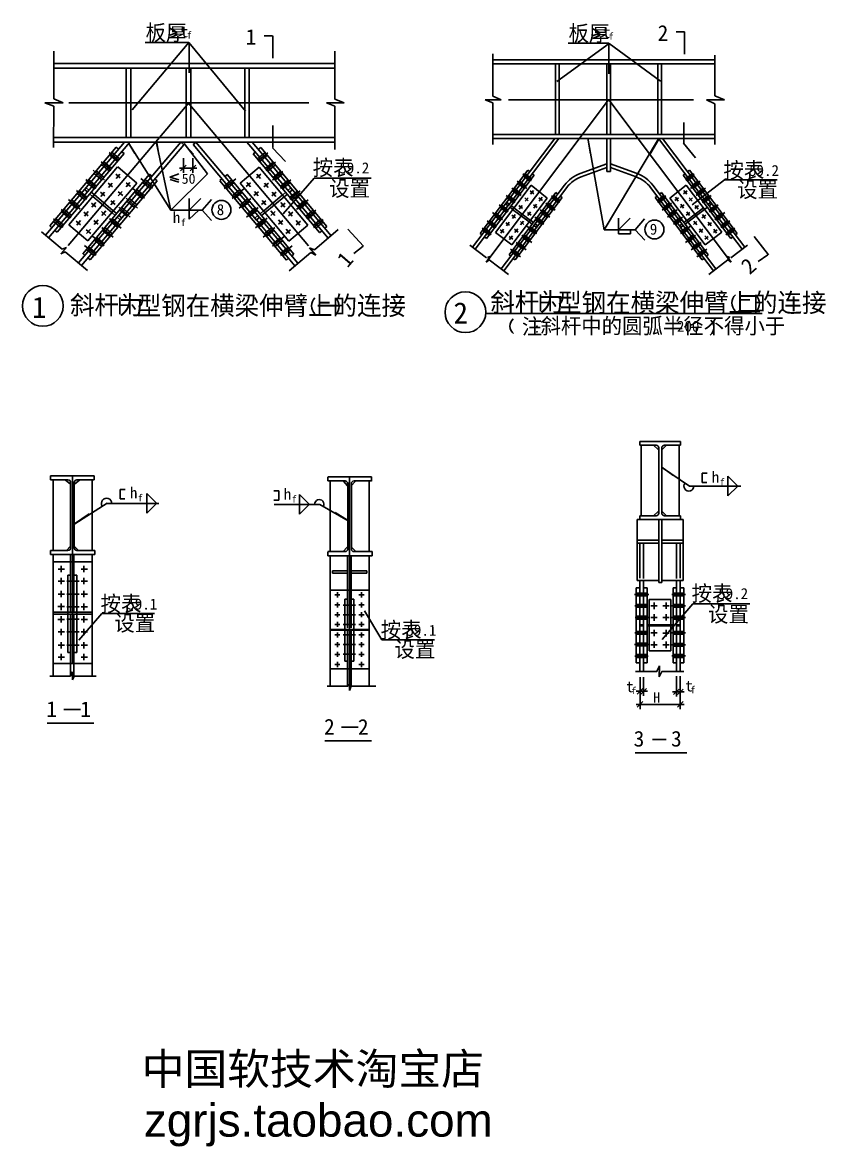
# Model space of a CAD drawing. Header units: metres. Extents: x 2421 to 10675, y 3541 to 10772.
# Drawn here: x 2421 to 7539, y 3541 to 10705 of the extents above; entities that cross this region are included whole.
import ezdxf

# ---------------------------------------------------------------- set-up
doc = ezdxf.new("R2010")
doc.units = ezdxf.units.M
for name, color, linetype in [('BOR', 3, 'Continuous'), ('CENTER', 7, 'Continuous'), ('FRAMING', 2, 'Continuous'), ('HIDDEN', 3, 'Continuous'), ('Z', 4, 'Continuous')]:
    doc.layers.add(name, color=color, linetype=linetype)

# ---------------------------------------------------------------- blocks, each defined once
blk = doc.blocks.new('CC')
blk.add_line((-24.24, 0), (24.24, 0))
at = {"layer": 'FRAMING', "color": 6}
blk.add_line((-17.83, -17.83), (17.83, 17.83), dxfattribs=at)
blk = doc.blocks.new('zgrjs.taobao.com')
at = {"attachment_point": 1}
for s, insert, char_height in [('{\\fSimHei|b0|i0|c134|p49;中国软技术淘宝店}', (3032.61, 1646.85), 400), ('{\\fArial|b0|i0|c0|p34;zgrjs.taobao.com}', (3061.95, 999.76), 418)]:
    blk.add_mtext(s, dxfattribs=dict(at, insert=insert, char_height=char_height))

msp = doc.modelspace()

# ---------------------------------------------------------------- linework, layer by layer
for p, q in [((6101.1, 10622.02), (6054.06, 10603.71)), ((6102.33, 10638.42), (6054.46, 10619.78)), ((6054.77, 10665.46), (6102.33, 10638.42)), ((3481.89, 10576.78), (3120.11, 10148.33)), ((3203.85, 10576.78), (3481.89, 10576.78)), ((3842.26, 10140.19), (3481.71, 10576.93)), ((3482.2, 10576.78), (3482.2, 10384.29)), ((6159.31, 10571.98), (5826.33, 10329.75)), ((5899.25, 10572.91), (6157.82, 10572.91)), ((6157.82, 10572.91), (6157.82, 10378.41)), ((6486.46, 10331.8), (6159.31, 10571.98)), ((2620.28, 10218.8), (2620.28, 10522.46)), ((4411.44, 10217.5), (4411.44, 10523.2)), ((5417.78, 10236.38), (5417.78, 10505.35)), ((6834.01, 10238.5), (6834.01, 10496.73)), ((2562.89, 10194.16), (2679.19, 10194.16)), ((2620.28, 10171.02), (2562.89, 10194.16)), ((2679.19, 10194.16), (2620.28, 10218.8)), ((4358, 10193.54), (4470.71, 10193.54)), ((4411.44, 10172.11), (4358, 10193.54)), ((4470.71, 10193.54), (4411.44, 10217.5)), ((5369.76, 10213.08), (5471.48, 10213.08)), ((5417.78, 10192.66), (5369.76, 10213.08)), ((5471.48, 10213.08), (5417.78, 10236.38)), ((5417.78, 9928.18), (5417.78, 10192.66)), ((6780.19, 10212.41), (6894.92, 10212.41)), ((6834.01, 10187.2), (6780.19, 10212.41)), ((6894.92, 10212.41), (6834.01, 10238.5)), ((6834.01, 9926.68), (6834.01, 10187.2)), ((2619.34, 9908.43), (2620.28, 10171.02)), ((4411.44, 9895.49), (4411.44, 10172.11)), ((6023.54, 9968.44), (6126.96, 9383.52)), ((6127.22, 9383.95), (6475.24, 9964.38)), ((3098.86, 9933.68), (3367.12, 9508.09)), ((3366.96, 9506.72), (3275.96, 9936.64)), ((3451.39, 9934.87), (3599.73, 9740.14)), ((3446.34, 9841.33), (3446.34, 9747.19)), ((3507.51, 9841.33), (3507.51, 9747.19)), ((3447.34, 9777.19), (3506.51, 9777.19)), ((3417.3, 9741.13), (3360.39, 9720.07)), ((3360.39, 9720.07), (3417.03, 9702.59)), ((3361.42, 9704.12), (3418.05, 9686.64)), ((3599.73, 9740.14), (3366.56, 9509.28)), ((4279.26, 9713.42), (4083.32, 9486.03)), ((4279.26, 9713.42), (4642.69, 9713.42)), ((6895.36, 9701.72), (6689.17, 9542.28)), ((6895.36, 9701.72), (7230.48, 9701.72)), ((3482.91, 9508.09), (3558.16, 9583.25)), ((3482.91, 9582.72), (3482.91, 9508.09)), ((3626.25, 9578.01), (3566.59, 9508.09)), ((3367.12, 9508.09), (3566.59, 9508.09)), ((3483.45, 9451.03), (3544.88, 9508.87)), ((3483.45, 9508.87), (3483.45, 9451.03)), ((3566.59, 9508.09), (3626.53, 9443.09)), ((6218.79, 9383.52), (6294.05, 9458.68)), ((6218.79, 9458.14), (6218.79, 9383.52)), ((6386.08, 9453.44), (6326.42, 9383.52)), ((2674.45, 9260.3), (2541.12, 9371.66)), ((4280.93, 9255.49), (4433.82, 9385.28)), ((6126.96, 9383.52), (6326.42, 9383.52)), ((6219.38, 9383.52), (6219.38, 9357.77)), ((6219.38, 9357.77), (6295.47, 9357.77)), ((6295.47, 9357.77), (6295.47, 9383.52)), ((6326.42, 9383.52), (6386.36, 9318.52)), ((2665.07, 9230.52), (2701.97, 9270.59)), ((2694.05, 9244.19), (2665.07, 9230.52)), ((2701.97, 9270.59), (2674.45, 9260.3)), ((2835.14, 9124.7), (2694.05, 9244.19)), ((4290.56, 9221.5), (4250.28, 9268.34)), ((4250.28, 9268.34), (4280.93, 9255.49)), ((5377.87, 9205.64), (5271.13, 9286.05)), ((6935.18, 9205.64), (7041.92, 9286.05)), ((4119.93, 9122.37), (4258.01, 9238.33)), ((4258.01, 9238.33), (4290.56, 9221.5)), ((5375.08, 9178.5), (5402.05, 9214.21)), ((5399.91, 9194.25), (5375.08, 9178.5)), ((5402.05, 9214.21), (5383.45, 9206.69)), ((5518.75, 9099.61), (5396.04, 9192.32)), ((6794.3, 9099.61), (6917.01, 9192.32)), ((6937.97, 9178.5), (6911, 9214.21)), ((6911, 9214.21), (6929.61, 9206.69)), ((6913.14, 9194.25), (6937.97, 9178.5)), ((6671.21, 7750.57), (6494.2, 7871.07)), ((6752.58, 7832.92), (6752.58, 7772.3)), ((6784.05, 7832.92), (6752.58, 7832.92)), ((6916.7, 7749.5), (6916.7, 7812.73)), ((6916.7, 7812.73), (6979.73, 7749.5)), ((6671.21, 7750.57), (6997.91, 7750.1)), ((6752.58, 7772.3), (6783.3, 7772.3)), ((6916.7, 7687.32), (6979.73, 7750.55)), ((6916.7, 7750.55), (6916.7, 7687.32)), ((3074.79, 7728.84), (3043.33, 7728.84)), ((3043.33, 7728.84), (3043.33, 7668.22)), ((3043.33, 7668.22), (3074.05, 7668.22)), ((3213.39, 7639.67), (3213.39, 7702.9)), ((3213.39, 7702.9), (3276.42, 7639.67)), ((4054.47, 7720.54), (4023.75, 7720.54)), ((4054.47, 7659.91), (4054.47, 7720.54)), ((4186.56, 7696.69), (4249.59, 7633.46)), ((4186.56, 7633.46), (4186.56, 7696.69)), ((2960.11, 7642.04), (2755.18, 7510.58)), ((2954.15, 7640.27), (3290.25, 7640.27)), ((3213.39, 7640.72), (3213.39, 7577.49)), ((3213.39, 7577.49), (3276.42, 7640.72)), ((4023, 7659.91), (4054.47, 7659.91)), ((4024.63, 7634.05), (4315.84, 7634.05)), ((4186.56, 7634.51), (4186.56, 7571.28)), ((4186.56, 7571.28), (4249.59, 7634.51)), ((4315.84, 7634.05), (4495.5, 7529.14)), ((4711.67, 6771.06), (4601.38, 6954.71)), ((6693.82, 6999.75), (6497.89, 6772.36)), ((6693.82, 6999.75), (7057.26, 6999.75)), ((2779.88, 6767.38), (2926.4, 6938.13)), ((2926.4, 6938.13), (3261.52, 6938.13)), ((4711.67, 6771.06), (5046.8, 6771.06)), ((6463.94, 6567.6), (6479.87, 6604.77)), ((6479.87, 6604.77), (6479.55, 6535.52)), ((2726.73, 6539.42), (2595.89, 6539.41)), ((2738.64, 6565.52), (2726.73, 6539.42)), ((2739.81, 6515.89), (2738.64, 6565.52)), ((2749.42, 6539.73), (2739.81, 6515.89)), ((2890.22, 6539.53), (2749.42, 6539.73)), ((6327.86, 6567.6), (6463.94, 6567.6)), ((6356.67, 6533.09), (6356.67, 6412.49)), ((6379.45, 6533.09), (6379.45, 6412.49)), ((6479.55, 6535.52), (6496.51, 6567.6)), ((6496.51, 6567.6), (6634.87, 6567.6)), ((6588.25, 6537.85), (6588.25, 6408.7)), ((6612.92, 6537.85), (6612.92, 6408.7)), ((4495.77, 6475.61), (4362.13, 6475.6)), ((4506.11, 6492.81), (4495.77, 6475.61)), ((4506.05, 6448.06), (4506.11, 6492.81)), ((4516.41, 6475.59), (4506.05, 6448.06)), ((4672.23, 6475.72), (4518.43, 6475.92)), ((6356.67, 6507.68), (6356.67, 6328.47)), ((6612.92, 6507.68), (6612.92, 6328.47)), ((6355.67, 6442.49), (6354.67, 6442.49)), ((6356.67, 6442.49), (6379.45, 6442.49)), ((6380.45, 6442.49), (6381.45, 6442.49)), ((6587.25, 6438.7), (6586.25, 6438.7)), ((6612.92, 6438.7), (6588.25, 6438.7)), ((6613.92, 6438.7), (6614.92, 6438.7)), ((6357.67, 6358.47), (6611.92, 6358.47))]:
    msp.add_line(p, q)
msp.add_lwpolyline([(6683.77, 9990.76), (6683.77, 9990.76)])
for centre in [(3688.62, 9510.62), (6448.46, 9386.04)]:
    msp.add_circle(centre, 60.34)
for centre, radius, start, end in [((6667.67, 7749.54), 31.36, 140.54, 1.82), ((2956.9, 7639.78), 33.36, 0.83, 212.38), ((4312.48, 7633.63), 30.24, 333.62, 179.19)]:
    msp.add_arc(centre, radius, start, end)
at = {"layer": 'BOR'}
for centre in [(2550.84, 8898.7), (5243.72, 8858.49)]:
    msp.add_circle(centre, 129.85, dxfattribs=at)
at = {"layer": 'CENTER'}
for p, q in [((3481.43, 10193.69), (2712.63, 9283.47)), ((2715.86, 10192.28), (4245.1, 10192.28)), ((3477.37, 10193.61), (4242.91, 9280.78)), ((6156.01, 10212.67), (5380.81, 9182.14)), ((5518.97, 10212.67), (6697.87, 10212.67)), ((6157.05, 10212.67), (6932.24, 9182.14)), ((2738.97, 7815.89), (2738.97, 6615.12)), ((4505.21, 7808.55), (4505.21, 6474.41))]:
    msp.add_line(p, q, dxfattribs=at)
at = {"layer": 'FRAMING'}
for p, q in [((4015.03, 10620.55), (3961.11, 10620.55)), ((4015.82, 10620.85), (4015.82, 10478.11)), ((6639.79, 10645.48), (6585.87, 10645.48)), ((6640.58, 10645.78), (6640.58, 10503.04)), ((5417.59, 10466.38), (6834.01, 10466.38)), ((2620.28, 10444.53), (4411.44, 10444.53)), ((2620.28, 10414.53), (4411.44, 10414.53)), ((3081.93, 9974.01), (3081.93, 10414.53)), ((3111.54, 10414.53), (3111.54, 9974.01)), ((3464.28, 10414.53), (3464.28, 9972.6)), ((3494.28, 10414.53), (3494.28, 9972.6)), ((3838.84, 10414.53), (3838.84, 9973.1)), ((3865.99, 9973.1), (3865.99, 10414.53)), ((5417.59, 10441.39), (6834.01, 10441.39)), ((5818.75, 10441.39), (5818.75, 9991.57)), ((5842.08, 10441.39), (5842.08, 9991.57)), ((6144.35, 10441.39), (6144.35, 9991.57)), ((6167.68, 10441.39), (6167.68, 9991.57)), ((6470.97, 10441.39), (6470.97, 9991.57)), ((6494.3, 10441.39), (6494.3, 9991.57)), ((4015.66, 10049.09), (4015.66, 9908)), ((6635.94, 9935.97), (6635.94, 10067.46)), ((2620.28, 9972.6), (4411.44, 9972.6)), ((5417.59, 9991.57), (6834.01, 9991.57)), ((5417.59, 9966.58), (6834.01, 9966.58)), ((5812.94, 9966.58), (5498.72, 9549.27)), ((5839.42, 9966.58), (5515.37, 9536.76)), ((6144.35, 9966.58), (6144.35, 9755.88)), ((6167.68, 9966.58), (6167.68, 9755.88)), ((6473.63, 9966.58), (6797.68, 9536.76)), ((6500.11, 9966.58), (6814.33, 9549.27)), ((3017.96, 9911.08), (2594.83, 9408.56)), ((2620.28, 9942.6), (4411.44, 9942.6)), ((3071.85, 9942.6), (2815.62, 9641.77)), ((3104.98, 9942.6), (2834.74, 9625.68)), ((3017.96, 9911.08), (3033.69, 9897.8)), ((3430.99, 9942.6), (3024.64, 9464.08)), ((3449.41, 9925.82), (3043.69, 9447.88)), ((3430.77, 9942.32), (3449.41, 9925.82)), ((3527.46, 9942.32), (3507.85, 9926.69)), ((3507.85, 9926.69), (3912.51, 9446.28)), ((3526.72, 9942.6), (3931.62, 9462.4)), ((3851.77, 9942.6), (4122.08, 9623.34)), ((3884.8, 9942.6), (4141.26, 9639.37)), ((3940.42, 9909.04), (3923.97, 9896.66)), ((3939.91, 9909.31), (4361.23, 9405.39)), ((4015.16, 9907.44), (4097.97, 9819.14)), ((6634.31, 9936.82), (6710.78, 9842.98)), ((3068.9, 9869.85), (2641.16, 9368.85)), ((2985.17, 9764.5), (2923.41, 9816.92)), ((3035.84, 9824.68), (2973.94, 9876.93)), ((3051.61, 9882.07), (3068.9, 9869.85)), ((3905.08, 9879.63), (3891.79, 9868.49)), ((3891.79, 9868.49), (4314.76, 9365.85)), ((3921.67, 9823.05), (3983.75, 9875.08)), ((3027.51, 9784.38), (2716.83, 9416.52)), ((2944.72, 9700.84), (2871.21, 9763.03)), ((3149.15, 9681.38), (3027.7, 9784.31)), ((3807.87, 9680.14), (3929.68, 9782.65)), ((3929.87, 9782.72), (4239.26, 9413.78)), ((3972.13, 9762.69), (4034.07, 9814.9)), ((4014.26, 9699.38), (4080.15, 9754.74)), ((5641.88, 9764.14), (5337.12, 9360.26)), ((5654.33, 9754.88), (5642.16, 9764.08)), ((5975.46, 9743.17), (6144.35, 9804.61)), ((5980.73, 9721.58), (6144.35, 9781.68)), ((6144.35, 9755.88), (6167.68, 9755.88)), ((6332.32, 9721.58), (6167.68, 9782.05)), ((6337.6, 9743.17), (6168.7, 9804.61)), ((6658.72, 9754.88), (6670.89, 9764.08)), ((6671.17, 9764.14), (6975.93, 9360.26)), ((3231.04, 9737.53), (2805.43, 9231.75)), ((2891.17, 9649.07), (2825.48, 9704.66)), ((3149.15, 9681.38), (2838.25, 9313.7)), ((3279.77, 9696.2), (2853.26, 9191.75)), ((2995.59, 9657.12), (2967.73, 9680.74)), ((2969.19, 9652.75), (2993.41, 9681.32)), ((3044.18, 9715.05), (3016.31, 9738.67)), ((3017.77, 9710.68), (3041.99, 9739.25)), ((3080.82, 9684.26), (3108.7, 9660.66)), ((3080.86, 9657.49), (3105.05, 9686.08)), ((3249.62, 9648.24), (3176.1, 9710.43)), ((3230.64, 9737.87), (3246.07, 9724.84)), ((3266.24, 9707.63), (3279.79, 9696.19)), ((3678.16, 9697.01), (4102.71, 9191.31)), ((3692.32, 9709.16), (3678.62, 9697.68)), ((3707.28, 9647.35), (3781.01, 9709.28)), ((3726.57, 9736.92), (3711.09, 9723.94)), ((3726.17, 9736.58), (4150.01, 9229.32)), ((3807.87, 9680.14), (4117.48, 9311.38)), ((3874.89, 9684.26), (3847.01, 9660.66)), ((3874.86, 9657.49), (3850.66, 9686.08)), ((3911.54, 9715.05), (3939.4, 9738.67)), ((3937.94, 9710.68), (3913.72, 9739.25)), ((3960.12, 9657.12), (3987.98, 9680.74)), ((3986.52, 9652.75), (3962.31, 9681.32)), ((4065.73, 9646.93), (4131.62, 9702.29)), ((5681.45, 9731.83), (5378, 9329.25)), ((5634.61, 9647.19), (5574.17, 9692.95)), ((5664.47, 9698.99), (5610.68, 9739.74)), ((5681.7, 9731.74), (5669.82, 9740.71)), ((6631.35, 9731.74), (6643.23, 9740.71)), ((6631.6, 9731.83), (6935.05, 9329.25)), ((6648.58, 9698.99), (6702.37, 9739.74)), ((6678.44, 9647.19), (6738.88, 9692.95)), ((2815.33, 9641.67), (2568.34, 9349.66)), ((2834.36, 9625.44), (2587.62, 9333.21)), ((2831.3, 9578.29), (2765.26, 9633.47)), ((2815.48, 9641.59), (2834.56, 9625.44)), ((2825.17, 9653.04), (2844.07, 9637.04)), ((2847.84, 9614.2), (2868.24, 9596.95)), ((2857.54, 9625.64), (2877.1, 9609.11)), ((2946.49, 9600.24), (2918.63, 9623.86)), ((2920.08, 9595.87), (2944.3, 9624.44)), ((3031.68, 9626.81), (3059.56, 9603.21)), ((3031.71, 9600.04), (3055.91, 9628.63)), ((3198.68, 9584.74), (3125.07, 9646.8)), ((3757.99, 9583.67), (3831.83, 9645.48)), ((3924.04, 9626.81), (3896.15, 9603.21)), ((3924, 9600.04), (3899.81, 9628.63)), ((4009.22, 9600.24), (4037.08, 9623.86)), ((4035.63, 9595.87), (4011.41, 9624.44)), ((4099.27, 9623.39), (4079.66, 9606.92)), ((4108.94, 9611.91), (4088.47, 9594.74)), ((4131.74, 9650.67), (4112.79, 9634.74)), ((4141.39, 9639.19), (4122.25, 9623.1)), ((4122.46, 9623.1), (4368.18, 9330.02)), ((4124.73, 9576.47), (4190.96, 9631.42)), ((4141.54, 9639.27), (4387.51, 9346.4)), ((5661.74, 9669.1), (5434.43, 9367.32)), ((5561.23, 9558.82), (5504.03, 9602.03)), ((5820.11, 9621.11), (5521.63, 9223.97)), ((5599.49, 9603.56), (5539.05, 9649.33)), ((5678.98, 9613.3), (5656.69, 9632.2)), ((5658.63, 9610.73), (5678.01, 9633.58)), ((5765.76, 9586.19), (5661.9, 9669.05)), ((5670.94, 9621.47), (5670.7, 9621.68)), ((5874.96, 9668.82), (5680.76, 9411.1)), ((5889.94, 9654.18), (5697.34, 9398.51)), ((5845.78, 9560.53), (5791.99, 9601.28)), ((5820.11, 9621.11), (5832.34, 9611.9)), ((6423.11, 9654.18), (6615.71, 9398.51)), ((6438.09, 9668.82), (6632.29, 9411.1)), ((6467.27, 9560.53), (6521.06, 9601.28)), ((6492.94, 9621.11), (6480.71, 9611.9)), ((6492.94, 9621.11), (6791.42, 9223.97)), ((6547.29, 9586.19), (6651.15, 9669.05)), ((6634.43, 9613.91), (6656.72, 9632.81)), ((6655.1, 9610.73), (6635.73, 9633.58)), ((6651.31, 9669.1), (6878.09, 9368.03)), ((6713.57, 9603.56), (6774, 9649.33)), ((6751.82, 9558.82), (6809.03, 9602.03)), ((2788.04, 9515.36), (2714.17, 9577.12)), ((2888.02, 9531.01), (2860.07, 9554.53)), ((2887.91, 9557.78), (2863.8, 9529.12)), ((2983.65, 9569.01), (3011.53, 9545.42)), ((2983.69, 9542.25), (3007.88, 9570.84)), ((3154.94, 9522.7), (3081.38, 9584.83)), ((3801.52, 9521.49), (3875.3, 9583.36)), ((3972.06, 9569.01), (3944.18, 9545.42)), ((3972.03, 9542.25), (3947.83, 9570.84)), ((4067.69, 9531.01), (4095.64, 9554.53)), ((4067.8, 9557.78), (4091.91, 9529.12)), ((4167.73, 9513.43), (4241.82, 9574.92)), ((5498.49, 9549.17), (5289.42, 9272.28)), ((5515.06, 9536.55), (5306.29, 9259.56)), ((5515.9, 9498.82), (5458.7, 9542.04)), ((5498.62, 9549.11), (5515.23, 9536.56)), ((5506.15, 9559.08), (5522.6, 9546.65)), ((5534.34, 9537.78), (5551.37, 9524.93)), ((5765.76, 9586.19), (5540.2, 9287.44)), ((5860.32, 9590.6), (5559.86, 9193.09)), ((5607.16, 9518.95), (5584.87, 9537.85)), ((5586.82, 9516.38), (5606.19, 9539.23)), ((5644.59, 9568.08), (5622.3, 9586.98)), ((5624.25, 9565.51), (5643.62, 9588.36)), ((5636.55, 9576.25), (5636.31, 9576.46)), ((5676.91, 9543.1), (5700.82, 9526.3)), ((5679.55, 9522.76), (5696.78, 9547.27)), ((5686.84, 9537.38), (5687.11, 9537.2)), ((5712.01, 9587.77), (5735.91, 9570.96)), ((5714.64, 9567.43), (5731.88, 9591.94)), ((5721.94, 9582.05), (5722.2, 9581.87)), ((5815.92, 9508.73), (5755.48, 9554.49)), ((5860.52, 9590.11), (5848.02, 9598.78)), ((6452.53, 9590.11), (6465.03, 9598.78)), ((6452.73, 9590.6), (6753.19, 9193.09)), ((6497.14, 9508.73), (6557.57, 9554.49)), ((6547.29, 9586.19), (6772.31, 9288.15)), ((6601.73, 9587.77), (6577.82, 9570.96)), ((6599.09, 9567.43), (6581.86, 9591.94)), ((6591.8, 9582.05), (6591.53, 9581.87)), ((6636.82, 9543.1), (6612.92, 9526.3)), ((6634.18, 9522.76), (6616.95, 9547.27)), ((6626.89, 9537.38), (6626.63, 9537.2)), ((6669.14, 9568.08), (6691.43, 9586.98)), ((6689.49, 9565.51), (6670.11, 9588.36)), ((6706.57, 9518.95), (6728.86, 9537.85)), ((6726.92, 9516.38), (6707.54, 9539.23)), ((6806.9, 9559.08), (6790.45, 9546.65)), ((6797.15, 9498.82), (6854.35, 9542.04)), ((6814.44, 9549.11), (6797.82, 9536.56)), ((6797.99, 9536.55), (7006.76, 9259.56)), ((6814.56, 9549.17), (7023.64, 9272.28)), ((2730.75, 9461.94), (2668.51, 9513.8)), ((3024.88, 9464.48), (2778.93, 9173.08)), ((2840.16, 9473.08), (2812.21, 9496.59)), ((2840.05, 9499.84), (2815.94, 9471.19)), ((2925.03, 9499.6), (2952.95, 9476.06)), ((2951.42, 9504.04), (2927.28, 9475.41)), ((2991.23, 9493.14), (3011.74, 9475.83)), ((2999.4, 9505.55), (3021.26, 9487.1)), ((3025.07, 9464.58), (3044.17, 9448.46)), ((3107.93, 9465.28), (3034.42, 9527.47)), ((3034.59, 9475.86), (3053.69, 9459.73)), ((3848.33, 9463.9), (3922.06, 9525.84)), ((3921.71, 9474.22), (3902.55, 9458.16)), ((3905.83, 9397.05), (3979.93, 9458.54)), ((3931.19, 9462.91), (3912.03, 9446.86)), ((3931.38, 9462.81), (4176.31, 9170.56)), ((3957, 9503.79), (3935.07, 9485.42)), ((3965.13, 9491.36), (3944.55, 9474.11)), ((4030.69, 9499.6), (4002.76, 9476.06)), ((4004.29, 9504.04), (4028.43, 9475.41)), ((4115.55, 9473.08), (4143.5, 9496.59)), ((4115.66, 9499.84), (4139.78, 9471.19)), ((4228.26, 9457.4), (4290.67, 9509.04)), ((5480.29, 9446.77), (5416.44, 9495)), ((5526.79, 9527.82), (5544.56, 9514.41)), ((5562.66, 9461.17), (5538.7, 9477.9)), ((5559.96, 9481.5), (5542.81, 9456.93)), ((5552.71, 9466.86), (5552.45, 9467.04)), ((5599.12, 9527.12), (5598.88, 9527.33)), ((5638.8, 9494.5), (5662.7, 9477.69)), ((5641.44, 9474.16), (5658.67, 9498.67)), ((5648.73, 9488.78), (5649, 9488.6)), ((5742.54, 9420.36), (5685.33, 9463.57)), ((5780.79, 9465.11), (5720.36, 9510.87)), ((6532.26, 9465.11), (6592.7, 9510.87)), ((6570.52, 9420.36), (6627.72, 9463.57)), ((6674.93, 9494.5), (6651.03, 9477.69)), ((6672.3, 9474.16), (6655.06, 9498.67)), ((6665, 9488.78), (6664.74, 9488.6)), ((6751.07, 9461.17), (6775.03, 9477.9)), ((6753.78, 9481.5), (6770.93, 9456.93)), ((6786.26, 9527.82), (6768.49, 9514.41)), ((6832.76, 9446.77), (6896.61, 9495)), ((2594.83, 9408.56), (2608.55, 9396.98)), ((2680.16, 9401.7), (2618.06, 9453.72)), ((2838.37, 9313.7), (2716.83, 9416.52)), ((2791.18, 9415.49), (2763.23, 9439)), ((2791.07, 9442.25), (2766.96, 9413.6)), ((3043.98, 9448.36), (2797.85, 9156.74)), ((2854.06, 9388.96), (2829.93, 9360.32)), ((2876.08, 9442.58), (2904.01, 9419.04)), ((2902.48, 9447.02), (2878.34, 9418.39)), ((2999.53, 9337.46), (2925.71, 9399.28)), ((3049.47, 9394.91), (2975.59, 9456.66)), ((3912.22, 9446.75), (4157.34, 9154.28)), ((3954.31, 9337.48), (4028.35, 9399.04)), ((4079.63, 9442.58), (4051.7, 9419.04)), ((4053.23, 9447.02), (4077.37, 9418.39)), ((4101.65, 9388.96), (4125.79, 9360.32)), ((4117.36, 9311.38), (4239.26, 9413.78)), ((4164.53, 9415.49), (4192.48, 9439)), ((4164.64, 9442.25), (4188.75, 9413.6)), ((4275.88, 9398.83), (4338.16, 9450.63)), ((4361.23, 9405.39), (4347.46, 9393.86)), ((4494.06, 9387.59), (4595.15, 9279.53)), ((5408.67, 9351.05), (5351.46, 9394.26)), ((5440.58, 9398.71), (5383.38, 9441.93)), ((5487.07, 9387.98), (5469.92, 9363.41)), ((5680.93, 9411.45), (5472.38, 9134.64)), ((5697.57, 9398.92), (5489, 9122.09)), ((5524.71, 9412.44), (5500.75, 9429.16)), ((5522.01, 9432.77), (5504.86, 9408.2)), ((5514.76, 9418.13), (5514.5, 9418.3)), ((5557.12, 9387.57), (5579.47, 9368.75)), ((5577.46, 9390.21), (5558.16, 9367.29)), ((5594.38, 9436.83), (5616.73, 9418.01)), ((5614.72, 9439.47), (5595.42, 9416.55)), ((5602.45, 9428.69), (5602.69, 9428.48)), ((5699.19, 9359.63), (5635.19, 9407.97)), ((5650.42, 9434.32), (5669.82, 9419.68)), ((5657.86, 9444.44), (5677.36, 9429.74)), ((5680.92, 9411.29), (5697.54, 9398.74)), ((5688.45, 9421.26), (5705.07, 9408.71)), ((6624.6, 9421.26), (6607.98, 9408.71)), ((6613.86, 9359.63), (6677.87, 9407.97)), ((6615.49, 9398.92), (6824.06, 9122.09)), ((6632.13, 9411.29), (6615.51, 9398.74)), ((6632.12, 9411.45), (6840.67, 9134.64)), ((6655.2, 9444.44), (6635.69, 9429.74)), ((6662.63, 9434.32), (6643.23, 9419.68)), ((6719.35, 9436.83), (6697, 9418.01)), ((6699.01, 9439.47), (6718.31, 9416.55)), ((6711.29, 9428.69), (6711.04, 9428.48)), ((6756.62, 9387.57), (6734.26, 9368.75)), ((6736.28, 9390.21), (6755.58, 9367.29)), ((6789.02, 9412.44), (6812.98, 9429.16)), ((6791.73, 9432.77), (6808.88, 9408.2)), ((6826.67, 9387.98), (6843.82, 9363.41)), ((6872.47, 9398.71), (6929.67, 9441.93)), ((6904.38, 9351.05), (6961.59, 9394.26)), ((2628.03, 9379.94), (2641.58, 9368.5)), ((2827.67, 9384.51), (2855.6, 9360.97)), ((2941.68, 9281.23), (2867.91, 9343.11)), ((4014.46, 9279.04), (4088.45, 9340.67)), ((4128.04, 9384.51), (4100.12, 9360.97)), ((4327.93, 9376.88), (4314.34, 9365.49)), ((5349.05, 9351.26), (5337.01, 9360.35)), ((5378.06, 9329.34), (5365.84, 9338.57)), ((5366.14, 9338.21), (5378, 9329.25)), ((5540.2, 9287.44), (5434.43, 9367.32)), ((5489.77, 9367.65), (5465.81, 9384.38)), ((5479.82, 9373.34), (5479.56, 9373.52)), ((5522.89, 9342.23), (5545.24, 9323.41)), ((5543.23, 9344.88), (5523.93, 9321.96)), ((5525.97, 9324.37), (5525.7, 9324.57)), ((5530.96, 9334.09), (5531.2, 9333.88)), ((5565.19, 9379.43), (5565.43, 9379.22)), ((5567.58, 9379.59), (5567.31, 9379.79)), ((5667.46, 9302.34), (5603.41, 9350.62)), ((6645.6, 9302.34), (6709.64, 9350.62)), ((6745.47, 9379.59), (6745.74, 9379.79)), ((6746.16, 9379.59), (6746.42, 9379.79)), ((6748.55, 9379.43), (6748.31, 9379.22)), ((6790.84, 9342.23), (6768.49, 9323.41)), ((6770.51, 9344.88), (6789.8, 9321.96)), ((6772.31, 9288.15), (6878.09, 9368.03)), ((6782.78, 9334.09), (6782.54, 9333.88)), ((6787.08, 9324.37), (6787.35, 9324.57)), ((6787.77, 9324.37), (6788.03, 9324.57)), ((6823.96, 9367.65), (6847.92, 9384.38)), ((6934.99, 9329.34), (6947.21, 9338.57)), ((6946.91, 9338.21), (6935.05, 9329.25)), ((6964, 9351.26), (6976.04, 9360.35)), ((7084.15, 9340.29), (7175.05, 9223.53)), ((2890.66, 9221.37), (2816.78, 9283.12)), ((4064.75, 9219.23), (4138.84, 9280.73)), ((4591.46, 9280.04), (4533.46, 9232.16)), ((5594.64, 9211.39), (5530.79, 9259.61)), ((5631.32, 9255.18), (5567.47, 9303.41)), ((6681.73, 9255.18), (6745.58, 9303.41)), ((6718.41, 9211.39), (6782.26, 9259.61)), ((2805.29, 9231.88), (2818.94, 9220.35)), ((2838.07, 9204.57), (2853.26, 9191.75)), ((4117.28, 9202.25), (4103.69, 9190.86)), ((4150.16, 9229.44), (4136.46, 9217.96)), ((5521.63, 9223.97), (5533.57, 9214.97)), ((5548.76, 9201.48), (5559.89, 9193.07)), ((6764.29, 9201.48), (6753.16, 9193.07)), ((6791.42, 9223.97), (6779.49, 9214.97)), ((7171.42, 9224.38), (7109.33, 9181.94)), ((5721.24, 8971.58), (5721.24, 8865.61)), ((5784.28, 8971.68), (5784.28, 8865.71)), ((3042, 8952.81), (3042, 8846.84)), ((3042, 8902.55), (3105.05, 8902.55)), ((3105.05, 8951.49), (3105.05, 8845.52)), ((5721.24, 8921.32), (5784.28, 8921.32)), ((5375.04, 8850.42), (7135.46, 8850.42)), ((6356.02, 8035.42), (6356.02, 8010.72)), ((6356.02, 8035.42), (6613.49, 8035.42)), ((6613.49, 8035.42), (6613.49, 8010.72)), ((6356.02, 8010.72), (6459.51, 8010.72)), ((6364.58, 8010.72), (6364.58, 7561.39)), ((6473.21, 7980.65), (6443.42, 8010.42)), ((6476.17, 7994.06), (6476.17, 7577.31)), ((6495.06, 7994.06), (6495.06, 7577.31)), ((6496.12, 7980.65), (6525.91, 8010.42)), ((6511.72, 8010.72), (6613.49, 8010.72)), ((6606.15, 8010.72), (6606.15, 7561.39)), ((2600.03, 7815.89), (2877.93, 7815.89)), ((2600.03, 7790.37), (2600.03, 7814.77)), ((2877.93, 7815.89), (2877.93, 7789.96)), ((2600.03, 7790.37), (2710.95, 7790.37)), ((2615.8, 7790.37), (2615.76, 7339.86)), ((2726.79, 7762.16), (2692.43, 7790.26)), ((2727.61, 7773.71), (2727.61, 7356.52)), ((2750.89, 7773.71), (2750.89, 7356.52)), ((2751.79, 7762.16), (2786.16, 7790.26)), ((2767.55, 7790.37), (2877.93, 7790.37)), ((2864.91, 7790.37), (2864.98, 7339.86)), ((4366.27, 7808.55), (4644.17, 7808.55)), ((4366.27, 7783.04), (4366.27, 7807.44)), ((4366.27, 7783.04), (4477.19, 7783.04)), ((4382.04, 7783.04), (4382, 7332.53)), ((4493.23, 7751.92), (4466.57, 7781.9)), ((4493.85, 7766.38), (4493.85, 7349.19)), ((4516.57, 7751.92), (4543.24, 7781.9)), ((4517.13, 7766.38), (4517.13, 7349.19)), ((4533.79, 7783.04), (4644.17, 7783.04)), ((4631.15, 7783.04), (4631.22, 7332.53)), ((4644.17, 7808.55), (4644.17, 7782.63)), ((6337.32, 7149.29), (6337.32, 7536.4)), ((6337.32, 7536.4), (6631.26, 7536.4)), ((6356.02, 7561.39), (6356.02, 7536.4)), ((6356.02, 7561.39), (6459.51, 7561.39)), ((6473.21, 7591.41), (6443.15, 7561.22)), ((6476.17, 7536.4), (6476.17, 7134.92)), ((6495.06, 7536.4), (6495.06, 7134.92)), ((6496.12, 7591.41), (6526.18, 7561.22)), ((6511.72, 7561.39), (6613.49, 7561.39)), ((6613.49, 7561.39), (6613.49, 7536.4)), ((6631.26, 7149.29), (6631.26, 7536.4)), ((2600.03, 7339.86), (2710.95, 7339.86)), ((2600.03, 7314.01), (2600.03, 7338.84)), ((2600.03, 7314.01), (2882.81, 7314.01)), ((2600.07, 7315.62), (2600.07, 7314.01)), ((2615.76, 7314.01), (2615.75, 7275.3)), ((2700.58, 7339.63), (2727.6, 7366.62)), ((2777.53, 7339.63), (2750.51, 7366.62)), ((2767.55, 7339.86), (2882.81, 7339.86)), ((2864.78, 7312.03), (2864.78, 6540.58)), ((2882.81, 7314.01), (2882.81, 7339.86)), ((4366.27, 7332.53), (4477.19, 7332.53)), ((4366.27, 7306.68), (4366.27, 7331.51)), ((4366.31, 7308.29), (4366.31, 7306.68)), ((4493.23, 7362.18), (4463.23, 7332.2)), ((4516.57, 7362.18), (4546.57, 7332.2)), ((4533.79, 7332.53), (4649.05, 7332.53)), ((4649.05, 7306.68), (4649.05, 7332.53)), ((2615.75, 7275.3), (2615.69, 6539.41)), ((2615.73, 7267.49), (2864.94, 7267.49)), ((2667.88, 7241.54), (2667.86, 7200.96)), ((2812.87, 7241.5), (2812.85, 7200.92)), ((4366.27, 7306.68), (4649.05, 7306.68)), ((4382, 7306.68), (4381.99, 7105.23)), ((4631.02, 7304.7), (4631.02, 6476.78)), ((2688.18, 7221.24), (2647.56, 7221.25)), ((2667.84, 7166.18), (2667.82, 7125.6)), ((2834.68, 7221.21), (2794.07, 7221.22)), ((2812.84, 7166.15), (2812.82, 7125.57)), ((2688.14, 7145.33), (2647.52, 7145.34)), ((2702.98, 7144.77), (2781.82, 7144.77)), ((2834.65, 7145.29), (2794.03, 7145.3)), ((4381.99, 7105.23), (4381.93, 6475.6)), ((6332.35, 7101.03), (6332.35, 6624.79)), ((6356.03, 7101.03), (6332.35, 7101.03)), ((6337.32, 7149.29), (6476.17, 7149.29)), ((6356.03, 7149.64), (6356.03, 6567.6)), ((6379.6, 7150.34), (6379.6, 6567.6)), ((6380.03, 7101.03), (6401.03, 7101.03)), ((6401.03, 7101.03), (6401.03, 6624.79)), ((6476.17, 7134.92), (6495.06, 7134.92)), ((6495.06, 7149.29), (6631.26, 7149.29)), ((6566.94, 7101.03), (6566.94, 6624.79)), ((6587.89, 7101.03), (6566.94, 7101.03)), ((6587.89, 7150.34), (6587.89, 6567.6)), ((6613.38, 7149.64), (6613.38, 6567.6)), ((6613.81, 7101.03), (6636.1, 7101.03)), ((6636.1, 7101.03), (6636.1, 6624.5)), ((2688.1, 7061.07), (2649.33, 7061.08)), ((2667.8, 7082.13), (2667.78, 7041.55)), ((2702.98, 7060.49), (2781.82, 7060.49)), ((2834.61, 7061.03), (2793.99, 7061.04)), ((2812.8, 7082.09), (2812.78, 7041.52)), ((4381.97, 7087), (4631.18, 7087)), ((4444.23, 7057.2), (4411.74, 7057.2)), ((4427.99, 7073.43), (4427.97, 7040.97)), ((4565.41, 7057.2), (4597.91, 7057.2)), ((4581.65, 7073.43), (4581.67, 7040.97)), ((6321.22, 7059.61), (6412.9, 7059.61)), ((6414.88, 6700.15), (6414.88, 7026.78)), ((6414.88, 7026.78), (6553.63, 7026.78)), ((6553.63, 7026.78), (6553.63, 6700.15)), ((6558.31, 7059.34), (6646.39, 7059.34)), ((2688.06, 6981.84), (2646, 6981.89)), ((2667.76, 7000.98), (2667.74, 6960.4)), ((2702.98, 6981.71), (2781.82, 6981.71)), ((2834.57, 6981.66), (2793.95, 6981.71)), ((2812.76, 7000.94), (2812.74, 6960.36)), ((4444.23, 6993.12), (4411.74, 6993.12)), ((4427.99, 7009.35), (4427.97, 6976.89)), ((4464.62, 6992.19), (4542.6, 6992.19)), ((4565.41, 6993.12), (4597.91, 6993.12)), ((4581.65, 7009.35), (4581.67, 6976.89)), ((6323.64, 6986.91), (6406.89, 6986.91)), ((6466.58, 6987.06), (6425.96, 6987.07)), ((6446.28, 7007.36), (6446.26, 6966.78)), ((6502.45, 6987.81), (6543.07, 6987.82)), ((6522.75, 7008.1), (6522.77, 6967.53)), ((6558.9, 6988.12), (6646.97, 6988.12)), ((2688.06, 6900.09), (2646, 6900.04)), ((2667.76, 6880.95), (2667.74, 6921.53)), ((2702.98, 6901.09), (2781.82, 6901.09)), ((2834.57, 6900.27), (2793.95, 6900.22)), ((2812.76, 6880.99), (2812.74, 6921.56)), ((4444.23, 6930.7), (4411.74, 6930.71)), ((4427.99, 6946.94), (4427.97, 6914.48)), ((4427.99, 6885.36), (4427.97, 6852.89)), ((4464.62, 6930.25), (4542.6, 6930.25)), ((4565.41, 6930.7), (4597.91, 6930.71)), ((4581.65, 6946.94), (4581.67, 6914.48)), ((4581.65, 6885.36), (4581.67, 6852.89)), ((6324.82, 6912.17), (6409.3, 6912.17)), ((6466.58, 6912.26), (6425.96, 6912.27)), ((6446.27, 6933.11), (6446.25, 6892.53)), ((6502.46, 6913.01), (6543.08, 6913.02)), ((6522.76, 6933.86), (6522.78, 6893.28)), ((6557.67, 6912.17), (6645.75, 6912.17)), ((2688.1, 6820.86), (2649.33, 6820.85)), ((2667.8, 6799.8), (2667.78, 6840.38)), ((2702.98, 6820.48), (2781.82, 6820.48)), ((2834.61, 6820.9), (2793.99, 6820.89)), ((2812.8, 6799.84), (2812.78, 6840.41)), ((4444.23, 6869.12), (4411.74, 6869.13)), ((4427.99, 6785.06), (4427.97, 6817.53)), ((4464.62, 6868.31), (4542.6, 6868.31)), ((4565.41, 6869.12), (4597.91, 6869.13)), ((4581.65, 6785.06), (4581.67, 6817.53)), ((6322.41, 6815.22), (6406.89, 6815.22)), ((6356.03, 6866.43), (6379.6, 6866.43)), ((6356.03, 6859.07), (6379.6, 6859.07)), ((6401.03, 6866.43), (6414.88, 6866.43)), ((6401.03, 6859.07), (6414.88, 6859.07)), ((6466.58, 6814.11), (6425.96, 6814.1)), ((6446.27, 6793.26), (6446.25, 6833.84)), ((6502.46, 6813.36), (6543.08, 6813.35)), ((6522.76, 6792.51), (6522.78, 6833.09)), ((6553.63, 6866.43), (6566.94, 6866.43)), ((6553.63, 6859.07), (6566.94, 6859.07)), ((6557.67, 6815.73), (6645.75, 6815.73)), ((6587.89, 6866.43), (6613.17, 6866.43)), ((6587.89, 6859.07), (6613.17, 6859.07)), ((2688.14, 6736.6), (2647.52, 6736.59)), ((2667.84, 6715.75), (2667.82, 6756.33)), ((2702.98, 6736.2), (2781.82, 6736.2)), ((2834.65, 6736.63), (2794.03, 6736.63)), ((2812.84, 6715.78), (2812.82, 6756.36)), ((4444.23, 6801.3), (4411.74, 6801.29)), ((4444.23, 6739.72), (4411.74, 6739.71)), ((4427.99, 6723.48), (4427.97, 6755.94)), ((4464.62, 6802.38), (4542.6, 6802.38)), ((4464.62, 6740.44), (4542.6, 6740.44)), ((4565.41, 6801.3), (4597.91, 6801.29)), ((4565.41, 6739.72), (4597.91, 6739.71)), ((4581.65, 6723.48), (4581.67, 6755.94)), ((6322.17, 6740.24), (6409.06, 6740.24)), ((6466.58, 6739.3), (6425.96, 6739.29)), ((6446.28, 6719.01), (6446.26, 6759.59)), ((6502.45, 6738.55), (6543.07, 6738.54)), ((6522.75, 6718.26), (6522.77, 6758.84)), ((6558.9, 6738.56), (6645.75, 6738.56)), ((2667.88, 6640.39), (2667.86, 6680.97)), ((2812.87, 6640.43), (2812.85, 6681)), ((4444.23, 6677.3), (4411.74, 6677.29)), ((4427.99, 6661.07), (4427.97, 6693.53)), ((4464.62, 6678.5), (4542.6, 6678.5)), ((4565.41, 6677.3), (4597.91, 6677.29)), ((4581.65, 6661.07), (4581.67, 6693.53)), ((6323.64, 6666.7), (6408.07, 6666.7)), ((6414.88, 6700.15), (6553.63, 6700.15)), ((6560.08, 6667.43), (6645.75, 6667.43)), ((2864.78, 6619.42), (2615.7, 6619.58)), ((2688.18, 6660.69), (2647.56, 6660.68)), ((2834.68, 6660.72), (2794.07, 6660.71)), ((4444.23, 6613.22), (4411.74, 6613.22)), ((4427.99, 6596.99), (4427.97, 6629.45)), ((4565.41, 6613.22), (4597.91, 6613.22)), ((4581.65, 6596.99), (4581.67, 6629.45)), ((6332.35, 6624.79), (6356.03, 6624.79)), ((6401.03, 6624.79), (6379.6, 6624.79)), ((6566.94, 6624.79), (6587.89, 6624.79)), ((6613.66, 6624.5), (6636.1, 6624.5)), ((4631.02, 6584.82), (4381.94, 6584.99)), ((2578.92, 6238.8), (2875.45, 6238.8)), ((2583.38, 6238.8), (2875.83, 6238.8)), ((4348.56, 6126.1), (4645.09, 6126.1)), ((4353.02, 6126.1), (4645.47, 6126.1)), ((6324.79, 6050.96), (6654.52, 6050.96))]:
    msp.add_line(p, q, dxfattribs=at)
for centre, radius, start, end in [((6050.66, 9536.42), 220, 109.99, 143), ((6049.69, 9533.84), 200, 110.17, 143.01), ((6263.36, 9533.84), 200, 36.99, 69.83), ((6262.39, 9536.42), 220, 37, 70.01), ((6459.51, 7994.06), 16.66, 0, 90), ((6511.72, 7994.06), 16.66, 90, 180), ((2710.95, 7773.71), 16.66, 0, 90), ((2767.55, 7773.71), 16.66, 90, 180), ((4477.19, 7766.38), 16.66, 0, 90), ((4533.79, 7766.38), 16.66, 90, 180), ((6459.51, 7578.05), 16.66, 270, 0), ((6511.72, 7578.05), 16.66, 180, 270), ((2710.95, 7356.52), 16.66, 270, 0), ((2767.55, 7356.52), 16.66, 180, 270), ((4477.19, 7349.19), 16.66, 270, 0), ((4533.79, 7349.19), 16.66, 180, 270)]:
    msp.add_arc(centre, radius, start, end, dxfattribs=at)
at = {"layer": 'HIDDEN'}
for p, q in [((2988.56, 9775.76), (2939.78, 9817.04)), ((3025.69, 9819.24), (2977.08, 9860.38)), ((3040.21, 9836.25), (2990.54, 9878.28)), ((3919.06, 9836.07), (3967.28, 9876.58)), ((3933.46, 9818.97), (3981.62, 9859.43)), ((3970.28, 9775.22), (4018.29, 9815.56)), ((2939.7, 9718.53), (2891.3, 9759.48)), ((2974.25, 9759), (2925.56, 9800.2)), ((3984.47, 9758.35), (4032.43, 9798.66)), ((4018.73, 9717.64), (4066.56, 9757.83)), ((2877.65, 9645.84), (2829.59, 9686.51)), ((2891.9, 9662.54), (2843.71, 9703.24)), ((2923.27, 9704.64), (2877.67, 9743.16)), ((3236.59, 9645.13), (3188.22, 9686.07)), ((3251.52, 9662.79), (3203.12, 9703.75)), ((3706.71, 9662.99), (3754.27, 9702.95)), ((3721.58, 9645.28), (3769.1, 9685.21)), ((4032.39, 9701.41), (4080.2, 9741.52)), ((4066.13, 9661.31), (4113.82, 9701.31)), ((4080.26, 9644.52), (4127.86, 9684.51)), ((5617.45, 9648.38), (5577.71, 9678.4)), ((5628.52, 9663.03), (5588.76, 9693.07)), ((5652.96, 9695.93), (5613.25, 9725.93)), ((5664.03, 9710.57), (5624.29, 9740.59)), ((6649.02, 9710.57), (6688.76, 9740.59)), ((6660.09, 9695.93), (6699.81, 9725.93)), ((6684.53, 9663.03), (6724.29, 9693.07)), ((6695.6, 9648.38), (6735.34, 9678.4)), ((2817.71, 9575.64), (2769.79, 9615.75)), ((2831.96, 9592.33), (2783.85, 9632.54)), ((2999.67, 9505.24), (2878.22, 9608.16)), ((3184.13, 9583.08), (3136.31, 9623.54)), ((3198.35, 9599.91), (3150.53, 9640.38)), ((3759.66, 9599.92), (3807.07, 9639.76)), ((3773.83, 9583.04), (3821.2, 9622.85)), ((3956.73, 9503.48), (4078.54, 9605.98)), ((4125.05, 9591.29), (4172.83, 9630.93)), ((4139.19, 9574.49), (4186.88, 9614.13)), ((5558.87, 9571.82), (5519.26, 9601.69)), ((5583.12, 9602.19), (5543.43, 9632.17)), ((5594.51, 9618.31), (5554.82, 9648.3)), ((5845.98, 9571.63), (5805.6, 9602.13)), ((6467.07, 9571.63), (6507.45, 9602.13)), ((6718.54, 9618.31), (6758.23, 9648.3)), ((6729.93, 9602.19), (6769.62, 9632.17)), ((6754.18, 9571.82), (6793.79, 9601.69)), ((2768.66, 9518.19), (2721.11, 9557.93)), ((2782.44, 9534.33), (2734.85, 9574.16)), ((2989.95, 9493.81), (2868.5, 9596.74)), ((3135.25, 9525.27), (3085.95, 9566.98)), ((3149.48, 9542.1), (3100.17, 9583.82)), ((3808.34, 9541.94), (3856.5, 9582.41)), ((3822.51, 9525.06), (3870.66, 9565.52)), ((3966.41, 9492.02), (4088.22, 9594.52)), ((4174.13, 9532.97), (4221.89, 9572.67)), ((4187.79, 9516.74), (4235.53, 9556.35)), ((5514.5, 9511.2), (5474.08, 9541.73)), ((5547.88, 9557.21), (5508.28, 9587.12)), ((5798.76, 9509.92), (5759.02, 9539.95)), ((5809.83, 9524.57), (5770.07, 9554.61)), ((5834.91, 9556.98), (5794.55, 9587.47)), ((6478.14, 9556.98), (6518.5, 9587.47)), ((6503.23, 9524.57), (6542.99, 9554.61)), ((6514.29, 9509.92), (6554.04, 9539.95)), ((6765.17, 9557.21), (6804.77, 9587.12)), ((6798.55, 9511.2), (6838.97, 9541.73)), ((2717.08, 9459.32), (2671.21, 9497.65)), ((2731.21, 9476.23), (2685.36, 9514.55)), ((3087.35, 9470.91), (3041.81, 9509.44)), ((3101.41, 9485.24), (3053.67, 9525.64)), ((3856.21, 9484.92), (3903.35, 9524.53)), ((3868.93, 9469.46), (3916.19, 9509.16)), ((4226.58, 9470.64), (4274.59, 9510.47)), ((4240.77, 9453.78), (4288.72, 9493.56)), ((5465.7, 9446.1), (5425.16, 9476.73)), ((5476.76, 9460.75), (5436.21, 9491.38)), ((5503.45, 9496.54), (5462.49, 9527.48)), ((5650.53, 9434.24), (5544.78, 9514.25)), ((5658.09, 9444.19), (5552.34, 9524.2)), ((5740.17, 9433.36), (5700.57, 9463.23)), ((5764.43, 9463.73), (5724.73, 9493.72)), ((5775.82, 9479.85), (5736.13, 9509.84)), ((6537.23, 9479.85), (6576.93, 9509.84)), ((6548.63, 9463.73), (6588.32, 9493.72)), ((6572.88, 9433.36), (6612.49, 9463.23)), ((6654.96, 9444.19), (6760.72, 9524.2)), ((6662.52, 9434.24), (6768.27, 9514.25)), ((6809.6, 9496.54), (6850.56, 9527.48)), ((6836.29, 9460.75), (6876.84, 9491.38)), ((6847.35, 9446.1), (6887.89, 9476.73)), ((2665.41, 9398.84), (2619.59, 9437.13)), ((2680.33, 9415.51), (2634.91, 9453.47)), ((2995.89, 9356.65), (2946.8, 9397.68)), ((3028.45, 9398.12), (2980.7, 9438.02)), ((3040.48, 9415.59), (2994.7, 9453.84)), ((3914.28, 9415.75), (3961.5, 9454.93)), ((3927.15, 9400.42), (3974.75, 9439.91)), ((3962.53, 9358.28), (4009.98, 9397.65)), ((4275.54, 9412.46), (4322.64, 9451.54)), ((4289.93, 9395.35), (4336.98, 9434.39)), ((5405.3, 9365.47), (5364.51, 9396.28)), ((5428.71, 9396.53), (5387.89, 9427.37)), ((5439.36, 9411.5), (5398.94, 9442.03)), ((5685.33, 9359.04), (5645.76, 9388.93)), ((5696.4, 9373.69), (5656.81, 9403.59)), ((5729.19, 9418.75), (5689.59, 9448.66)), ((6583.86, 9418.75), (6623.46, 9448.66)), ((6616.65, 9373.69), (6656.24, 9403.59)), ((6627.72, 9359.04), (6667.29, 9388.93)), ((6873.69, 9411.5), (6914.11, 9442.03)), ((6884.34, 9396.53), (6925.16, 9427.37)), ((6907.75, 9365.47), (6948.54, 9396.28)), ((2925.82, 9279.67), (2878.6, 9319.13)), ((2940.05, 9296.5), (2892.75, 9336.02)), ((2978.94, 9339.98), (2929.92, 9380.94)), ((3976.7, 9341.4), (4024.07, 9380.71)), ((4016.2, 9294.35), (4063.58, 9333.66)), ((4030.37, 9277.47), (4077.67, 9316.72)), ((5394.25, 9350.81), (5353.45, 9381.63)), ((5646.04, 9307.4), (5606.24, 9337.46)), ((5657.09, 9322.06), (5617.31, 9352.11)), ((6655.96, 9322.06), (6695.74, 9352.11)), ((6667.01, 9307.4), (6706.81, 9337.46)), ((6918.8, 9350.81), (6959.6, 9381.63)), ((2828.58, 9259.37), (2876.5, 9219.23)), ((2890.26, 9235.51), (2841.72, 9276.07)), ((4066.49, 9234.45), (4113.88, 9273.77)), ((4126.96, 9257.02), (4080.2, 9218.12)), ((5576.53, 9214.23), (5536.75, 9244.28)), ((5587.59, 9228.88), (5547.8, 9258.94)), ((5610.03, 9259.56), (5570.67, 9289.29)), ((5621.08, 9274.22), (5581.72, 9303.95)), ((6691.97, 9274.22), (6731.33, 9303.95)), ((6703.02, 9259.56), (6742.38, 9289.29)), ((6725.46, 9228.88), (6765.25, 9258.94)), ((6736.52, 9214.23), (6776.3, 9244.28)), ((6337.32, 7405.05), (6476.17, 7405.05)), ((6337.32, 7386.4), (6476.17, 7386.4)), ((6356.03, 7386.4), (6356.03, 7162.76)), ((6379.6, 7386.4), (6379.6, 7162.06)), ((6495.06, 7405.05), (6631.26, 7405.05)), ((6495.06, 7386.4), (6631.26, 7386.4)), ((6587.89, 7386.4), (6587.89, 7161.32)), ((6613.38, 7386.4), (6613.38, 7163.5)), ((2726.78, 7312.82), (2726.78, 6944.87)), ((2749.27, 7312.82), (2749.27, 6944.87)), ((4493.02, 7305.49), (4493.02, 6845.82)), ((4515.51, 7305.49), (4515.51, 6845.82)), ((2710.28, 7183.25), (2710.28, 6690.4)), ((2710.28, 7183.25), (2726.78, 7183.25)), ((2749.27, 7183.25), (2767.61, 7183.25)), ((2767.61, 7183.25), (2767.61, 6690.4)), ((4396.47, 7210.85), (4396.47, 7195.47)), ((4495.62, 7210.85), (4396.47, 7210.85)), ((4396.47, 7195.47), (4495.62, 7195.47)), ((4516.14, 7210.85), (4615.29, 7210.85)), ((4615.29, 7195.47), (4516.14, 7195.47)), ((4615.29, 7210.85), (4615.29, 7195.47)), ((4475.1, 7030.15), (4475.1, 6634.54)), ((4475.1, 7030.15), (4493.02, 7030.15)), ((4515.51, 7030.15), (4533.44, 7030.15)), ((4533.44, 7030.15), (4533.44, 6634.54)), ((6332.35, 7068.48), (6401.03, 7068.5)), ((6332.35, 7050.39), (6401.03, 7050.4)), ((6566.94, 7068.53), (6636.1, 7068.55)), ((6566.94, 7050.44), (6636.1, 7050.45)), ((6332.35, 6996.52), (6401.03, 6996.54)), ((6332.35, 6978.43), (6401.03, 6978.44)), ((6566.94, 6996.57), (6636.1, 6996.59)), ((6566.94, 6978.48), (6636.1, 6978.49)), ((2864.78, 6945.97), (2615.73, 6946.27)), ((2864.78, 6933.47), (2615.73, 6933.78)), ((2726.78, 6933.64), (2726.78, 6539.52)), ((2749.27, 6933.64), (2749.27, 6539.37)), ((6332.35, 6920.24), (6401.03, 6920.26)), ((6332.35, 6902.15), (6401.03, 6902.16)), ((6566.94, 6920.29), (6636.1, 6920.31)), ((6566.94, 6902.2), (6636.1, 6902.21)), ((4631.02, 6837.02), (4381.97, 6837.32)), ((4631.02, 6831.98), (4381.97, 6832.29)), ((4493.02, 6834.58), (4493.02, 6476.61)), ((4515.51, 6834.58), (4515.51, 6476.61)), ((6332.35, 6824.3), (6401.03, 6824.32)), ((6414.98, 6866.67), (6553.51, 6866.67)), ((6414.98, 6859.16), (6553.51, 6859.16)), ((6566.94, 6824.35), (6636.1, 6824.37)), ((6332.11, 6749.96), (6400.79, 6749.98)), ((6332.35, 6806.21), (6401.03, 6806.22)), ((6566.94, 6806.26), (6636.1, 6806.27)), ((6566.94, 6747.12), (6636.1, 6747.13)), ((2710.28, 6690.4), (2726.78, 6690.4)), ((2749.27, 6690.4), (2767.61, 6690.4)), ((6332.11, 6731.87), (6400.79, 6731.88)), ((6332.35, 6676.06), (6401.03, 6676.08)), ((6566.94, 6729.02), (6636.1, 6729.04)), ((6566.94, 6676.11), (6636.1, 6676.13)), ((4475.1, 6634.54), (4493.02, 6634.54)), ((4515.51, 6634.54), (4533.44, 6634.54)), ((6332.35, 6657.97), (6401.03, 6657.98)), ((6566.94, 6658.02), (6636.1, 6658.03))]:
    msp.add_line(p, q, dxfattribs=at)
at = {"layer": 'Z'}
for p, q in [((3405.71, 10625.9), (3358.67, 10607.58)), ((3406.94, 10642.29), (3359.07, 10623.65)), ((3359.38, 10669.33), (3406.94, 10642.29)), ((2684.71, 6326.25), (2772.42, 6326.25)), ((2702.01, 6326.25), (2789.71, 6326.25)), ((4454.35, 6213.55), (4542.05, 6213.55)), ((4471.64, 6213.55), (4559.35, 6213.55)), ((6436.31, 6134.86), (6524.01, 6134.86))]:
    msp.add_line(p, q, dxfattribs=at)
for points in [[(6041.68, 9868.83), (6023.63, 9968.65)], [(6416.72, 9859.77), (6475.37, 9961.19)], [(3136.74, 9871.27), (3097.98, 9934.33)], [(3290.62, 9862.43), (3277.31, 9940.98)], [(3511.49, 9865.9), (3450.2, 9934.33)], [(6564.63, 7820.62), (6494.43, 7871.67)], [(2845.29, 7573.66), (2753.47, 7509.68)], [(4414.28, 7581.55), (4492.21, 7532.52)]]:
    msp.add_lwpolyline(points, dxfattribs=at)
for centre, radius, start, end in [((7013.31, 8918.45), 71.36, 133.71, 226.12), ((7046.81, 8914.64), 71.36, 313.88, 46.29), ((4334.07, 8899.69), 71.36, 133.71, 226.12), ((4367.58, 8895.88), 71.36, 313.88, 46.29), ((5588.29, 8771.01), 61.14, 131.45, 232.11), ((6766.35, 8761.26), 61.14, 307.89, 48.55)]:
    msp.add_arc(centre, radius, start, end, dxfattribs=at)

# ---------------------------------------------------------------- block references
at = {"rotation": 180}
for p in [(3446.34, 9777.19), (6379.45, 6442.49), (6612.92, 6438.7), (6356.67, 6358.47)]:
    msp.add_blockref('CC', p, dxfattribs=at)
for p in [(3507.51, 9777.19), (6356.67, 6442.49), (6588.25, 6438.7), (6612.92, 6358.47)]:
    msp.add_blockref('CC', p)
at = {"xscale": 0.5, "yscale": 0.5, "zscale": 0.5}
msp.add_blockref('zgrjs.taobao.com', (1663.77, 3312.91), dxfattribs=at)

# ---------------------------------------------------------------- texts
for s, height, p in [('板厚', 100, (3205.53, 10590.81)), ('板厚', 100, (5900.92, 10586.93)), ('50', 65, (3435.32, 9677.34)), ('斜杆为', 120, (2723.59, 8844.45)), ('型钢在横梁伸臂上的连接', 120, (3149.14, 8840.67)), ('斜杆为', 120, (5402.82, 8863.21)), ('型钢在横梁伸臂上的连接', 120, (5828.38, 8859.44)), ('二', 120, (6974.64, 8854.93)), ('一', 120, (4295.41, 8836.17))]:
    msp.add_text(s, height=height).set_placement(p)
for s, rotation, p in [('按表', 359.85, (4270.56, 9730.28)), ('按表', 0.19, (6887.89, 9714.02)), ('设置', 359.85, (4375.5, 9597.72)), ('设置', 0.19, (6975.58, 9589.89)), ('按表', 359.85, (6685.13, 7016.62)), ('按表', 0.19, (2918.94, 6950.44)), ('设置', 359.85, (6790.06, 6884.06)), ('设置', 0.19, (3006.62, 6826.31)), ('按表', 0.19, (4704.21, 6783.36)), ('设置', 0.19, (4791.89, 6659.24))]:
    msp.add_text(s, height=100, rotation=rotation).set_placement(p)
at = {"layer": 'FRAMING'}
for s, p in [('1', (2481.81, 8822.75)), ('2', (5168.18, 8786.67))]:
    msp.add_text(s, height=135, dxfattribs=at).set_placement(p)
at = {"layer": 'Z'}
for s, height, p in [('t', 70, (3429.62, 10611.4)), ('2', 100, (6468.72, 10588.38)), ('f', 45, (3468.69, 10602.38)), ('1', 100, (3843.96, 10563.45)), ('t', 70, (6120.43, 10607.53)), ('f', 45, (6156.85, 10594.86)), ('8', 70, (3658.98, 9477.61)), ('h', 70, (3378.89, 9427.79)), ('f', 45, (3430.21, 9408.38)), ('9', 70, (6418.81, 9353.03)), ('注', 100, (5603.49, 8717.71)), ('斜杆中的圆弧半径不得小于', 100, (5722.09, 8721.33)), (':', 65, (5677.59, 8728.44)), ('200', 70, (6591.82, 8734.06)), ('h', 70, (6813.4, 7772.74)), ('h', 70, (3105.42, 7672.62)), ('f', 45, (6864.73, 7753.33)), ('f', 45, (3156.75, 7653.21)), ('h', 70, (4085.86, 7664.26)), ('f', 45, (4137.18, 7644.85)), ('t', 70, (6268.27, 6436.65)), ('f', 45, (6301.63, 6424.47)), ('t', 70, (6644.88, 6441.42)), ('f', 45, (6678.23, 6430.25)), ('H', 65, (6440.31, 6370.77)), ('1', 100, (2573.08, 6279.29)), ('1', 100, (2788.89, 6277.95)), ('2', 100, (4342.72, 6166.58)), ('2', 100, (4558.53, 6165.24)), ('3', 100, (6315.94, 6090.08)), ('3', 100, (6554.16, 6090.05))]:
    msp.add_text(s, height=height, dxfattribs=at).set_placement(p)
for s, height, rotation, p in [('59.2', 70, 0.19, (4440.53, 9743.29)), ('59.2', 70, 0.19, (7051.73, 9726.51)), ('1', 100, 49.08, (4492.07, 9137.46)), ('2', 100, 41.27, (7055.26, 9094.2)), ('59.2', 70, 0.19, (6855.09, 7029.62)), ('59.1', 70, 0.19, (3089.55, 6962.93)), ('59.1', 70, 0.19, (4868.05, 6795.86))]:
    msp.add_text(s, height=height, rotation=rotation, dxfattribs=at).set_placement(p)

doc.saveas('drawing.dxf')
